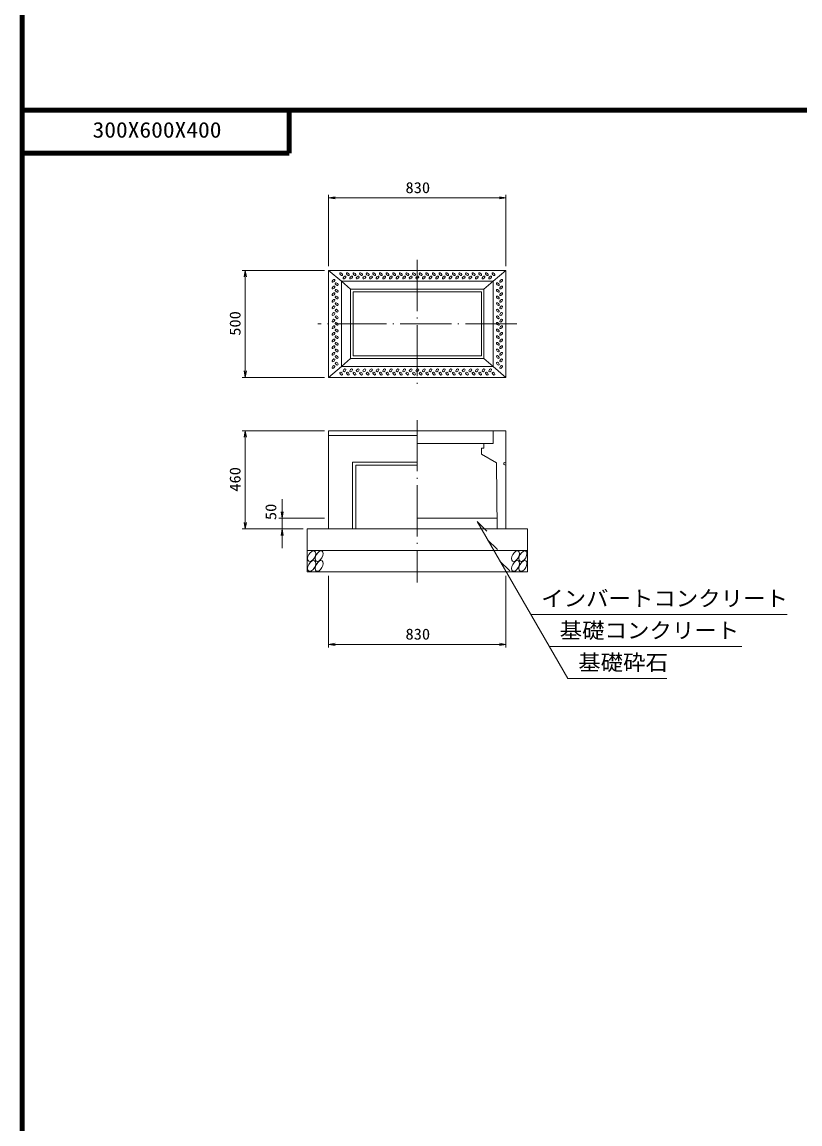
# Model space of a CAD drawing. Units: millimetres, scale not verified. Extents: x -8410 to 41710, y -74801 to 5940.
# Drawn here: x 8410 to 12051, y -15935 to -10777 of the extents above; entities that cross this region are included whole.
import ezdxf
from ezdxf.enums import TextEntityAlignment as Align

# ---------------------------------------------------------------- set-up
doc = ezdxf.new("R2010")
doc.units = ezdxf.units.MM
doc.header["$LTSCALE"] = 20
doc.linetypes.add('LONG_DASHED_DOTTED', pattern=[15.25, 12, -1.5, 0.25, -1.5])
for name, color, linetype, lineweight in [('0-0_グループ[0](0)-D-BMK(0)', 2, 'LONG_DASHED_DOTTED', 13), ('0-1_グループ[0](0)-D-STR(1)', 1, 'Continuous', 13), ('0-2_グループ[0](0)-D-STR-DIM(2)', 7, 'Continuous', 13), ('0-3_グループ[0](0)-D-STR-HTXT(3)', 7, 'Continuous', 13), ('0-5_グループ[0](0)-D-TTL(5)', 2, 'Continuous', 140)]:
    doc.layers.add(name, color=color, linetype=linetype, lineweight=lineweight)
doc.layers.add('0-4_グループ[0](0)-D-STR-TXT(4)', color=7, linetype='Continuous')
doc.layers.add('0-6_グループ[0](0)-D-TTL-TXT(6)', color=7, linetype='Continuous')
doc.styles.add('ＭＳ ゴシック', font='')
doc.styles.get('ＭＳ ゴシック').set_extended_font_data('MS Gothic')

msp = doc.modelspace()

# ---------------------------------------------------------------- linework, layer by layer
at = {"layer": '0-0_グループ[0](0)-D-BMK(0)'}
for p, q in [((10260, -11890), (10260, -12490)), ((10725, -12190), (9795, -12190)), ((10260, -12640), (10260, -13400))]:
    msp.add_line(p, q, dxfattribs=at)
at = {"layer": '0-1_グループ[0](0)-D-STR(1)'}
for p, q in [((9845, -11940), (10675, -11940)), ((9845, -12440), (9845, -11940)), ((10675, -11940), (10675, -12440)), ((9905, -11990), (10615, -11990)), ((9905, -12390), (9905, -11990)), ((10615, -11990), (10615, -12390)), ((9948, -12028), (10572, -12028)), ((9948, -12352), (9948, -12028)), ((9960, -12040), (10560, -12040)), ((9960, -12340), (9960, -12040)), ((10560, -12040), (10560, -12340)), ((10572, -12028), (10572, -12352)), ((9905, -12390), (9948, -12352)), ((10572, -12352), (9948, -12352)), ((10560, -12340), (9960, -12340)), ((9845, -12440), (9905, -12390)), ((10615, -12390), (9905, -12390)), ((10675, -12440), (9845, -12440)), ((10675, -12690), (9845, -12690)), ((9845, -13150), (9845, -12690)), ((10615, -12750), (10615, -12690)), ((10675, -13150), (10675, -12690)), ((10260, -12712), (9845, -12712)), ((10615, -12750), (10260, -12750)), ((10560, -12800), (10560, -12772)), ((10560, -12772), (10572, -12772)), ((10572, -12750), (10572, -12772)), ((9956.5, -12836.5), (9956.5, -13150)), ((9956.5, -12836.5), (10260, -12836.5)), ((10560, -12800), (10630, -12840)), ((10633.41, -13150), (10630, -12840)), ((10665, -12840), (10675, -12836.5)), ((9971.5, -12851.5), (9971.5, -13150)), ((9971.5, -12851.5), (10260, -12851.5)), ((10632.86, -13100), (10260, -13100)), ((10775, -13150), (9745, -13150)), ((9745, -13150), (9745, -13350)), ((10775, -13150), (10775, -13350)), ((10775, -13250), (9745, -13250)), ((10775, -13350), (9745, -13350))]:
    msp.add_line(p, q, dxfattribs=at)
for points in [[(9845, -11940), (9905, -11990), (9948, -12028)], [(10572, -12028), (10615, -11990), (10675, -11940)], [(10675, -12440), (10615, -12390), (10572, -12352)], [(10675, -12851.5), (10665, -12848), (10665, -12840)]]:
    msp.add_lwpolyline(points, dxfattribs=at)
for centre, major_axis, ratio in [((9903.5, -11957.25), (-6.01, 6.01), 0.529412), ((9919, -11972.75), (6.01, 6.01), 0.529412), ((9934.5, -11957.25), (-6.01, 6.01), 0.529412), ((9950, -11972.75), (6.01, 6.01), 0.529412), ((9965.5, -11957.25), (-6.01, 6.01), 0.529412), ((9981, -11972.75), (6.01, 6.01), 0.529412), ((9996.5, -11957.25), (-6.01, 6.01), 0.529412), ((10012, -11972.75), (6.01, 6.01), 0.529412), ((10027.5, -11957.25), (-6.01, 6.01), 0.529412), ((10043, -11972.75), (6.01, 6.01), 0.529412), ((10058.5, -11957.25), (-6.01, 6.01), 0.529412), ((10074, -11972.75), (6.01, 6.01), 0.529412), ((10089.5, -11957.25), (-6.01, 6.01), 0.529412), ((10105, -11972.75), (6.01, 6.01), 0.529412), ((10120.5, -11957.25), (-6.01, 6.01), 0.529412), ((10136, -11972.75), (6.01, 6.01), 0.529412), ((10151.5, -11957.25), (-6.01, 6.01), 0.529412), ((10167, -11972.75), (6.01, 6.01), 0.529412), ((10182.5, -11957.25), (-6.01, 6.01), 0.529412), ((10198, -11972.75), (6.01, 6.01), 0.529412), ((10213.5, -11957.25), (-6.01, 6.01), 0.529412), ((10229, -11972.75), (6.01, 6.01), 0.529412), ((10244.5, -11957.25), (-6.01, 6.01), 0.529412), ((10260, -11972.75), (6.01, 6.01), 0.529412), ((10275.5, -11957.25), (-6.01, 6.01), 0.529412), ((10291, -11972.75), (6.01, 6.01), 0.529412), ((10306.5, -11957.25), (-6.01, 6.01), 0.529412), ((10322, -11972.75), (6.01, 6.01), 0.529412), ((10337.5, -11957.25), (-6.01, 6.01), 0.529412), ((10353, -11972.75), (6.01, 6.01), 0.529412), ((10368.5, -11957.25), (-6.01, 6.01), 0.529412), ((10384, -11972.75), (6.01, 6.01), 0.529412), ((10399.5, -11957.25), (-6.01, 6.01), 0.529412), ((10415, -11972.75), (6.01, 6.01), 0.529412), ((10430.5, -11957.25), (-6.01, 6.01), 0.529412), ((10446, -11972.75), (6.01, 6.01), 0.529412), ((10461.5, -11957.25), (-6.01, 6.01), 0.529412), ((10477, -11972.75), (6.01, 6.01), 0.529412), ((10492.5, -11957.25), (-6.01, 6.01), 0.529412), ((10508, -11972.75), (6.01, 6.01), 0.529412), ((10523.5, -11957.25), (-6.01, 6.01), 0.529412), ((10539, -11972.75), (6.01, 6.01), 0.529412), ((10554.5, -11957.25), (-6.01, 6.01), 0.529412), ((10570, -11972.75), (6.01, 6.01), 0.529412), ((10585.5, -11957.25), (-6.01, 6.01), 0.529412), ((10601, -11972.75), (6.01, 6.01), 0.529412), ((10616.5, -11957.25), (-6.01, 6.01), 0.529412), ((9867.25, -11988.5), (-6.01, -6.01), 0.529412), ((9867.25, -12019.5), (-6.01, -6.01), 0.529412), ((9882.75, -12004), (-6.01, 6.01), 0.529412), ((10637.25, -12004), (6.01, -6.01), 0.529412), ((10652.75, -11988.5), (6.01, 6.01), 0.529412), ((10652.75, -12019.5), (6.01, 6.01), 0.529412), ((9867.25, -12050.5), (-6.01, -6.01), 0.529412), ((9882.75, -12035), (-6.01, 6.01), 0.529412), ((9882.75, -12066), (-6.01, 6.01), 0.529412), ((10637.25, -12035), (6.01, -6.01), 0.529412), ((10637.25, -12066), (6.01, -6.01), 0.529412), ((10652.75, -12050.5), (6.01, 6.01), 0.529412), ((9867.25, -12081.5), (-6.01, -6.01), 0.529412), ((9867.25, -12112.5), (-6.01, -6.01), 0.529412), ((9882.75, -12097), (-6.01, 6.01), 0.529412), ((9882.75, -12128), (-6.01, 6.01), 0.529412), ((10637.25, -12097), (6.01, -6.01), 0.529412), ((10637.25, -12128), (6.01, -6.01), 0.529412), ((10652.75, -12081.5), (6.01, 6.01), 0.529412), ((10652.75, -12112.5), (6.01, 6.01), 0.529412), ((9867.25, -12143.5), (-6.01, -6.01), 0.529412), ((9867.25, -12174.5), (-6.01, -6.01), 0.529412), ((9882.75, -12159), (-6.01, 6.01), 0.529412), ((10637.25, -12159), (6.01, -6.01), 0.529412), ((10652.75, -12143.5), (6.01, 6.01), 0.529412), ((10652.75, -12174.5), (6.01, 6.01), 0.529412), ((9867.25, -12205.5), (-6.01, -6.01), 0.529412), ((9882.75, -12190), (-6.01, 6.01), 0.529412), ((9882.75, -12221), (-6.01, 6.01), 0.529412), ((10637.25, -12190), (6.01, -6.01), 0.529412), ((10637.25, -12221), (6.01, -6.01), 0.529412), ((10652.75, -12205.5), (6.01, 6.01), 0.529412), ((9867.25, -12236.5), (-6.01, -6.01), 0.529412), ((9867.25, -12267.5), (-6.01, -6.01), 0.529412), ((9882.75, -12252), (-6.01, 6.01), 0.529412), ((9882.75, -12283), (-6.01, 6.01), 0.529412), ((10637.25, -12252), (6.01, -6.01), 0.529412), ((10637.25, -12283), (6.01, -6.01), 0.529412), ((10652.75, -12236.5), (6.01, 6.01), 0.529412), ((10652.75, -12267.5), (6.01, 6.01), 0.529412), ((9867.25, -12298.5), (-6.01, -6.01), 0.529412), ((9867.25, -12329.5), (-6.01, -6.01), 0.529412), ((9882.75, -12314), (-6.01, 6.01), 0.529412), ((10637.25, -12314), (6.01, -6.01), 0.529412), ((10652.75, -12298.5), (6.01, 6.01), 0.529412), ((10652.75, -12329.5), (6.01, 6.01), 0.529412), ((9867.25, -12360.5), (-6.01, -6.01), 0.529412), ((9882.75, -12345), (-6.01, 6.01), 0.529412), ((9882.75, -12376), (-6.01, 6.01), 0.529412), ((10637.25, -12345), (6.01, -6.01), 0.529412), ((10637.25, -12376), (6.01, -6.01), 0.529412), ((10652.75, -12360.5), (6.01, 6.01), 0.529412), ((9867.25, -12391.5), (-6.01, -6.01), 0.529412), ((9903.5, -12422.75), (6.01, -6.01), 0.529412), ((9919, -12407.25), (-6.01, -6.01), 0.529412), ((9934.5, -12422.75), (6.01, -6.01), 0.529412), ((9950, -12407.25), (-6.01, -6.01), 0.529412), ((9965.5, -12422.75), (6.01, -6.01), 0.529412), ((9981, -12407.25), (-6.01, -6.01), 0.529412), ((9996.5, -12422.75), (6.01, -6.01), 0.529412), ((10012, -12407.25), (-6.01, -6.01), 0.529412), ((10027.5, -12422.75), (6.01, -6.01), 0.529412), ((10043, -12407.25), (-6.01, -6.01), 0.529412), ((10058.5, -12422.75), (6.01, -6.01), 0.529412), ((10074, -12407.25), (-6.01, -6.01), 0.529412), ((10089.5, -12422.75), (6.01, -6.01), 0.529412), ((10105, -12407.25), (-6.01, -6.01), 0.529412), ((10120.5, -12422.75), (6.01, -6.01), 0.529412), ((10136, -12407.25), (-6.01, -6.01), 0.529412), ((10151.5, -12422.75), (6.01, -6.01), 0.529412), ((10167, -12407.25), (-6.01, -6.01), 0.529412), ((10182.5, -12422.75), (6.01, -6.01), 0.529412), ((10198, -12407.25), (-6.01, -6.01), 0.529412), ((10213.5, -12422.75), (6.01, -6.01), 0.529412), ((10229, -12407.25), (-6.01, -6.01), 0.529412), ((10244.5, -12422.75), (6.01, -6.01), 0.529412), ((10260, -12407.25), (-6.01, -6.01), 0.529412), ((10275.5, -12422.75), (6.01, -6.01), 0.529412), ((10291, -12407.25), (-6.01, -6.01), 0.529412), ((10306.5, -12422.75), (6.01, -6.01), 0.529412), ((10322, -12407.25), (-6.01, -6.01), 0.529412), ((10337.5, -12422.75), (6.01, -6.01), 0.529412), ((10353, -12407.25), (-6.01, -6.01), 0.529412), ((10368.5, -12422.75), (6.01, -6.01), 0.529412), ((10384, -12407.25), (-6.01, -6.01), 0.529412), ((10399.5, -12422.75), (6.01, -6.01), 0.529412), ((10415, -12407.25), (-6.01, -6.01), 0.529412), ((10430.5, -12422.75), (6.01, -6.01), 0.529412), ((10446, -12407.25), (-6.01, -6.01), 0.529412), ((10461.5, -12422.75), (6.01, -6.01), 0.529412), ((10477, -12407.25), (-6.01, -6.01), 0.529412), ((10492.5, -12422.75), (6.01, -6.01), 0.529412), ((10508, -12407.25), (-6.01, -6.01), 0.529412), ((10523.5, -12422.75), (6.01, -6.01), 0.529412), ((10539, -12407.25), (-6.01, -6.01), 0.529412), ((10554.5, -12422.75), (6.01, -6.01), 0.529412), ((10570, -12407.25), (-6.01, -6.01), 0.529412), ((10585.5, -12422.75), (6.01, -6.01), 0.529412), ((10601, -12407.25), (-6.01, -6.01), 0.529412), ((10616.5, -12422.75), (6.01, -6.01), 0.529412), ((10652.75, -12391.5), (6.01, 6.01), 0.529412), ((9765.43, -13277), (-13.75, -23.82), 0.545455), ((9800.43, -13277), (-13.75, -23.82), 0.545455), ((10719.43, -13277), (-13.75, -23.82), 0.545455), ((10754.43, -13277), (-13.75, -23.82), 0.545455), ((9765.43, -13323), (-13.75, -23.82), 0.545455), ((9800.43, -13323), (-13.75, -23.82), 0.545455), ((10719.43, -13323), (-13.75, -23.82), 0.545455), ((10754.43, -13323), (-13.75, -23.82), 0.545455)]:
    msp.add_ellipse(centre, major_axis=major_axis, ratio=ratio, dxfattribs=at)
at = {"layer": '0-2_グループ[0](0)-D-STR-DIM(2)'}
for p, q in [((9845, -11920), (9845, -11585)), ((9845, -11600), (10675, -11600)), ((10675, -11920), (10675, -11585)), ((9825, -11940), (9440, -11940)), ((9455, -12440), (9455, -11940)), ((9825, -12440), (9440, -12440)), ((9825, -12690), (9440, -12690)), ((9455, -13150), (9455, -12690)), ((9627.48, -13240), (9627.48, -13010)), ((9627.48, -13100), (9627.48, -13010)), ((9825, -13100), (9612.48, -13100)), ((9725, -13150), (9440, -13150)), ((9725, -13150), (9612.48, -13150)), ((9627.48, -13240), (9627.48, -13150)), ((9845, -13370), (9845, -13705)), ((10675, -13370), (10675, -13705)), ((9845, -13690), (10675, -13690))]:
    msp.add_line(p, q, dxfattribs=at)
for points in [[(9875, -11595), (9845, -11600), (9875, -11605)], [(10645, -11605), (10675, -11600), (10645, -11595)], [(9460, -11970), (9455, -11940), (9450, -11970)], [(9450, -12410), (9455, -12440), (9460, -12410)], [(9460, -12720), (9455, -12690), (9450, -12720)], [(9622.48, -13070), (9627.48, -13100), (9632.48, -13070)], [(9450, -13120), (9455, -13150), (9460, -13120)], [(9632.48, -13180), (9627.48, -13150), (9622.48, -13180)], [(9875, -13685), (9845, -13690), (9875, -13695)], [(10645, -13695), (10675, -13690), (10645, -13685)]]:
    msp.add_lwpolyline(points, dxfattribs=at)
at = {"layer": '0-3_グループ[0](0)-D-STR-HTXT(3)'}
for p, q in [((10540, -13115), (10964.35, -13850)), ((10540, -13115), (10585.75, -13160.75)), ((10589.07, -13200), (10634.83, -13245.75)), ((10646.81, -13300), (10692.56, -13345.75)), ((10791.15, -13550), (11991.75, -13550)), ((10877.75, -13700), (11779.21, -13700)), ((10964.35, -13850), (11428.55, -13850))]:
    msp.add_line(p, q, dxfattribs=at)
at = {"layer": '0-5_グループ[0](0)-D-TTL(5)'}
for p, q in [((8410, -21690), (8410, -5940)), ((8410, -11190), (41710, -11190)), ((9660, -11390), (9660, -11190)), ((8410, -11390), (9660, -11390))]:
    msp.add_line(p, q, dxfattribs=at)

# ---------------------------------------------------------------- texts
at = {"layer": '0-2_グループ[0](0)-D-STR-DIM(2)', "style": 'ＭＳ ゴシック', "width": 1.1}
for p in [(10204.7, -11593), (10204.7, -13683)]:
    msp.add_text('830', height=51.32, dxfattribs=at).set_placement(p, align=Align.BOTTOM_LEFT)
for s, p in [('500', (9448, -12245.3)), ('460', (9448, -12975.3)), ('50', (9615.47, -13108.3))]:
    msp.add_text(s, height=51.32, rotation=90, dxfattribs=at).set_placement(p, align=Align.BOTTOM_LEFT)
at = {"layer": '0-4_グループ[0](0)-D-STR-TXT(4)', "style": 'ＭＳ ゴシック', "width": 1.05}
for s, p in [('インバートコンクリート', (10839.85, -13533.68)), ('基礎コンクリート', (10926.45, -13683.68)), ('基礎砕石', (11013.06, -13833.68))]:
    msp.add_text(s, height=73.31, dxfattribs=at).set_placement(p, align=Align.BOTTOM_LEFT)
at = {"layer": '0-6_グループ[0](0)-D-TTL-TXT(6)', "style": 'ＭＳ ゴシック', "width": 1.1}
msp.add_text('300X600X400', height=73.31, dxfattribs=at).set_placement((8740, -11340), align=Align.BOTTOM_LEFT)

doc.saveas('drawing.dxf')
